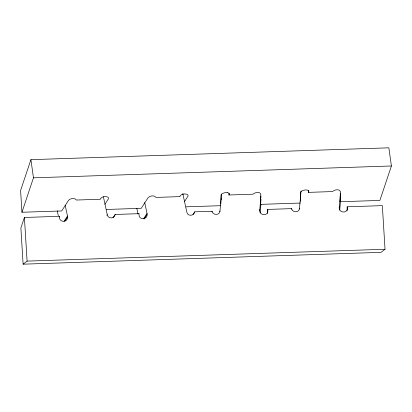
<?xml version="1.0" encoding="UTF-8"?>
<svg xmlns="http://www.w3.org/2000/svg" width="412" height="412" viewBox="0 0 412 412"><rect width="100%" height="100%" fill="white"/><g stroke="black" fill="none" stroke-linecap="round" stroke-linejoin="round"><path stroke-width="0.62" d="M65.163 205.222L67.486 216.048A4.511 4.378 52.4 0 1 67.589 216.954C68.124 222.47 59.168 222.892 59.498 217.222A4.656 4.517 52.4 0 1 59.58 216.305L24.406 217.469L20.883 228.021L23.113 264.18L381.048 252.34L385.029 249.27L382.341 205.629L347.162 206.793L347.084 210.707M212.025 211.917L212.036 211.263L194.706 211.835L192.996 214.503M219.931 211.655L221.46 194.134M220.837 203.945L221.012 195.257A4.506 2.086 -8 0 1 221.115 194.819A4.697 2.173 -8 0 1 222.897 193.326A4.444 2.06 -8 0 1 224.406 192.821A3.96 1.833 -8 0 1 227.589 192.703M259.689 210.913L260.94 196.019M300.343 203.054L260.575 204.367L260.781 193.944C259.287 191.292 254.796 192.502 252.896 194.201L228.918 194.994L229.087 193.12M267.543 213.339L267.62 209.425L291.578 208.632C292.396 212.813 299.323 212.989 299.483 208.369L301.054 190.88M291.567 209.286L291.578 208.632M299.473 209.023L299.483 208.369M300.379 201.314L300.554 192.625A4.506 2.086 -8 0 1 300.657 192.188A4.697 2.173 -8 0 1 302.439 190.694A4.444 2.06 -8 0 1 303.948 190.19A3.96 1.833 -8 0 1 307.131 190.071A3.837 1.777 -8 0 1 308.243 190.504L308.799 191.158L308.748 191.92A4.65 2.153 -8 0 1 308.459 192.368L332.417 191.575C334.307 189.839 338.88 188.608 340.322 191.312L340.116 201.736L379.885 200.423L391.4 165.979L388.851 147.82L30.915 159.66L20.6 190.432L21.949 212.262L61.718 210.949L68.557 200.304C70.4 198.321 74.783 197.569 76.462 200.041L100.42 199.248A4.65 2.153 -8 0 1 100.43 198.811L101.898 197.333A3.837 1.777 -8 0 1 103.33 196.823A3.96 1.833 -8 0 1 106.492 196.725A4.444 2.06 -8 0 1 107.702 197.137A4.697 2.173 -8 0 1 108.516 198.543A4.506 2.086 -8 0 1 108.325 198.986L104.911 204.311M339.231 208.281L340.482 193.388M221.362 199.418L221.476 198.162M260.575 204.367L261.023 199.357M260.163 212.824L260.94 204.151M308.459 192.368L308.624 190.488M340.116 201.736L340.508 197.348M339.704 210.192L340.523 201.066M219.946 211.001C219.781 215.62 212.855 215.445 212.036 211.263M144.138 218.988L147.13 214.322C147.676 219.848 138.705 220.271 139.04 214.59A4.656 4.517 52.4 0 1 139.122 213.673L115.164 214.467C114.747 218.834 107.862 219.184 107.259 214.729L103.407 196.797M194.706 211.835C194.284 216.202 187.403 216.552 186.801 212.098L182.815 193.547M21.949 212.262L33.465 177.824L30.915 159.66M59.153 216.975L59.58 216.305M64.071 221.378L67.486 216.048M65.024 220.956L67.589 216.954M106.832 215.399L107.259 214.729M113.027 217.799L115.164 214.467M143.613 218.746L147.027 213.416L144.705 202.591M184.447 201.679L187.867 196.354A4.506 2.086 -8 0 0 188.057 195.911A4.697 2.173 -8 0 0 187.244 194.51A4.444 2.06 -8 0 0 186.044 194.088A3.96 1.833 -8 0 0 182.871 194.186M23.113 264.18L27.099 261.115L385.029 249.27M33.465 177.824L391.4 165.979M106.461 209.466L141.259 208.317L148.099 197.672C149.958 195.715 154.284 194.974 155.983 197.41L179.962 196.617A4.65 2.153 -8 0 1 179.972 196.179L181.435 194.701A3.837 1.777 -8 0 1 182.871 194.191M186.003 206.834L220.801 205.686M136.799 208.261L138.061 214.137M57.258 210.893L58.324 215.862M24.406 217.469L27.099 261.115M267.62 209.425A4.656 4.517 52.4 0 1 267.815 210.331C268.737 216.104 259.725 215.986 259.725 210.599A4.511 4.378 52.4 0 1 259.714 209.687M347.162 206.793A4.656 4.517 52.4 0 1 347.357 207.7C348.274 213.457 339.267 213.359 339.267 207.967A4.511 4.378 52.4 0 1 339.256 207.056M147.027 213.416A4.511 4.378 52.4 0 1 147.13 214.322M228.918 194.994A4.65 2.153 -8 0 0 229.206 194.552L229.257 193.789L228.706 193.14A3.837 1.777 -8 0 0 227.584 192.713"/></g></svg>
